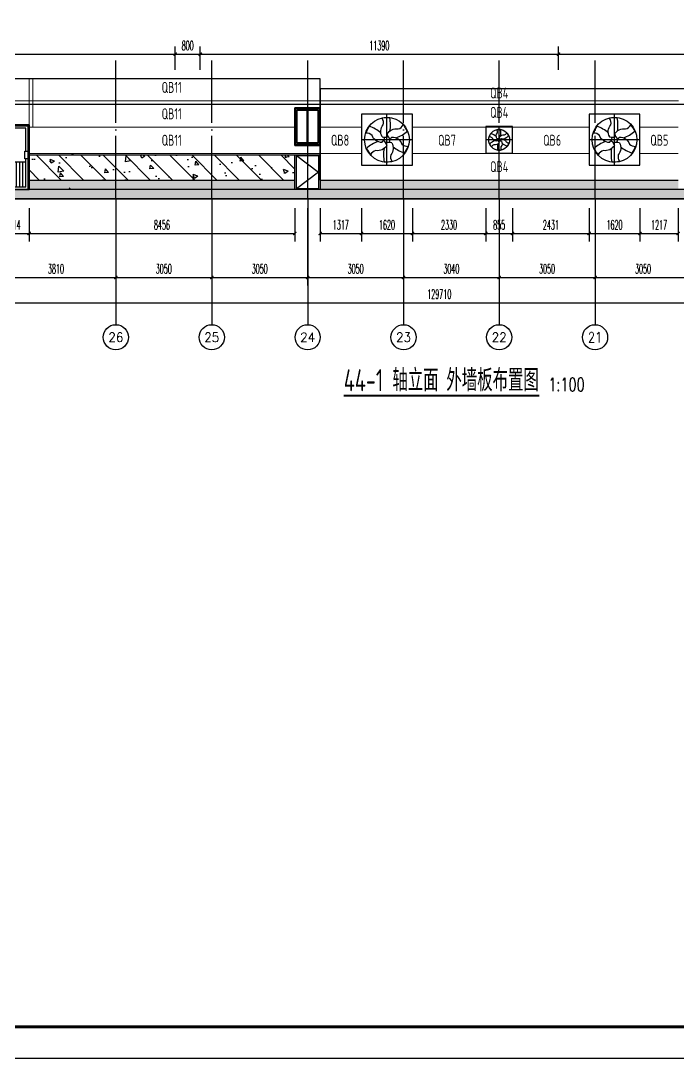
# Model space of a CAD drawing. Extents: x -472275 to 124489, y 67522 to 154054.
# Drawn here: x -411414 to -390505, y 68631 to 101622 of the extents above; entities that cross this region are included whole.
import ezdxf
from ezdxf.enums import TextEntityAlignment as Align

# ---------------------------------------------------------------- set-up
doc = ezdxf.new("R2010")
doc.units = 0
doc.header["$LTSCALE"] = 1000
doc.header["$MEASUREMENT"] = 0
doc.linetypes.add('DOTE', pattern=[2.42, 2, -0.2, 0.02, -0.2])
doc.linetypes.add('STRICHPUNKT', pattern=[25.4, 12.7, -6.35, 0, -6.35])
doc.layers.add('0_WALL PANEL', color=3, linetype='Continuous', lineweight=20)
for name, color, linetype in [('AXIS', 3, 'Continuous'), ('AXIS_TEXT', 7, 'Continuous'), ('DIM_SYMB', 3, 'Continuous'), ('DOTE', 1, 'DOTE'), ('E_WINDOW', 4, 'Continuous'), ('EM50', 253, 'Continuous'), ('MITTELLINIE', 3, 'STRICHPUNKT'), ('PUB_DIM', 3, 'Continuous'), ('PUB_TEXT', 7, 'Continuous'), ('PUB_TITLE', 4, 'Continuous'), ('section-wall', 5, 'Continuous'), ('WALL', 7, 'Continuous'), ('建-立-门窗', 4, 'Continuous'), ('建-轴-标注', 3, 'Continuous')]:
    doc.layers.add(name, color=color, linetype=linetype)
doc.styles.add('_TCH_AXIS', font='COMPLEX', dxfattribs={"bigfont": 'GBCBIG'})
doc.styles.add('_TCH_DIM', font='SIMPLEX', dxfattribs={"bigfont": 'GBCBIG'})
doc.styles.add('_TCH_DIM_T3', font='SIMPLEX.shx', dxfattribs={"width": 0.5, "bigfont": 'GBCBIG.shx'})
doc.styles.add('COMPLEX', font='COMPLEX')
doc.styles.add('TCCAD_Dimension', font='Tssdeng.shx', dxfattribs={"width": 0.7, "bigfont": 'hztxt.shx'})
doc.dimstyles.new('_TCH_ARCH&&100', dxfattribs={"dimtxt": 297.5, "dimasz": 100, "dimexe": 250, "dimexo": 300, "dimgap": 126.25, "dimtad": 1, "dimdec": 0, "dimzin": 0, "dimdsep": 46, "dimtxsty": '_TCH_DIM_T3', "dimblk": 'ARCHTICK', "dimcen": 0.09, "dimclrt": 7, "dimazin": 2, "dimtfac": 1, "dimtdec": 0, "dimtix": 1, "dimtmove": 2, "dimatfit": 3, "dimfxl": 1, "dimtolj": 1, "dimtzin": 0, "dimarcsym": 0})
pattern_1 = [(135, (-129407.66, 202625.94), (353.5534, 353.5534), []), (130, (-129407.7, 202625.9), (-1434.5204, -125.5043), [150, -1650]), (185, (-129407.7, 202626), (277.503, 1504.384), [120, -1320]), (79.5486, (-129527.2, 202615.5), (-1157.019, 1378.879), [127.4804, -1402.284]), (133.8158, (-129407.7, 203026), (-2134.482, -331.038), [225, -2475]), (83.3644, (-129585.5, 202998.4), (-1869.325, 1948.236), [191.22, -2103.426]), (188.8158, (-129407.7, 203026), (-1869.324, 1948.237), [180, -1980]), (159, (-129607.7, 202925.9), (-1193.814, -805.238), [150, -1650]), (214, (-129607.7, 202926), (-486.631, 1450.3), [120, -1320]), (108.5486, (-129707.1, 202858.8), (-1680.445, 645.061), [127.4804, -1402.284]), (142.5, (-129407.66, 202625.94), (-24.3197, 665.7877), [0, -1304, 0, -1340, 0, -1325]), (172.5, (-129407.66, 202625.94), (-526.139, 788.8234), [0, -764, 0, -1274, 0, -505]), (212.5, (-128961.66, 202625.94), (-1067.6449, -45.1097), [0, -500, 0, -1560, 0, -2070]), (222.5, (-128761.7, 202625.9), (-1166.3723, 200.21), [0, -650, 0, -1036, 0, -1470])]

# ---------------------------------------------------------------- blocks, each defined once
blk = doc.blocks.new('*U2')
at = {"layer": 'E_WINDOW'}
for p, q in [((0, 0), (0, 2050)), ((0, 2050), (914, 2050)), ((30, 2021), (30, 0)), ((30, 2021), (884, 2021)), ((884, 0), (884, 2021)), ((914, 2050), (914, 0)), ((102, 1952), (102, 68)), ((812, 1952), (102, 1952)), ((812, 1220), (812, 1952)), ((777, 976), (777, 1220)), ((777, 1220), (878, 1220)), ((878, 1220), (878, 976)), ((102, 879), (812, 879)), ((203, 879), (203, 68)), ((305, 879), (305, 68)), ((406, 879), (406, 68)), ((508, 879), (508, 68)), ((609, 879), (609, 68)), ((711, 879), (711, 68)), ((878, 976), (777, 976)), ((812, 68), (812, 976)), ((914, 0), (0, 0)), ((812, 68), (102, 68))]:
    blk.add_line(p, q, dxfattribs=at)
blk = doc.blocks.new('ELEVOPENINGLIB$SYSLIB$00000313')
for p, q in [((900, 2400), (0, 2400)), ((0, 2400), (0, 2000)), ((51.725, 2349.895), (51.725, 50.105)), ((848.275, 2349.895), (51.725, 2349.895)), ((848.275, 50.105), (848.275, 2349.895)), ((900, 2000), (900, 2400)), ((0, 2000), (0, 0)), ((900, 0), (900, 2000)), ((0, 0), (900, 0)), ((51.725, 50.105), (848.275, 50.105))]:
    blk.add_line(p, q)
at = {"color": 4}
for p, q in [((848.275, 2349.895), (51.725, 1200)), ((51.725, 1200), (848.275, 50.105))]:
    blk.add_line(p, q, dxfattribs=at)
blk = doc.blocks.new('ELEVOPENINGLIB$SYSLIB$00000163')
for p, q in [((0, 1500), (0, 0)), ((1200, 1500), (0, 1500)), ((50, 1450), (50, 50)), ((1150, 1450), (50, 1450)), ((100, 1400), (100, 100)), ((575, 1400), (100, 1400)), ((575, 100), (575, 1400)), ((625, 1400), (625, 100)), ((1100, 1400), (625, 1400)), ((1100, 100), (1100, 1400)), ((1150, 50), (1150, 1450)), ((1200, 0), (1200, 1500)), ((0, 0), (1200, 0)), ((50, 50), (1150, 50)), ((100, 100), (575, 100)), ((625, 100), (1100, 100))]:
    blk.add_line(p, q)
blk = doc.blocks.new('56风机')
at = {"color": 4}
blk.add_lwpolyline([(145037, 325361), (146657, 325361), (146657, 323741), (145037, 323741)], close=True, dxfattribs=at)
at = {"layer": 'EM50', "extrusion": (0, 0, -1)}
blk.add_circle((-145847, 324551), 713, dxfattribs=at)
for centre, radius, start, end in [((-145847, 324551), 702, 22.8151, 42.6914), ((-145552, 325132), 245, 283.8915, 334.7446), ((-146785, 325028), 1049, 349.1582, 12.0925), ((-145847, 324551), 702, 82.8151, 102.6914), ((-146203, 325097), 245, 343.8915, 34.7446), ((-146729, 323977), 1049, 49.1585, 72.0925), ((-145847, 324551), 702, 142.8151, 162.6914), ((-145903, 325602), 1049, 289.1581, 312.0924), ((-145466, 324406), 320, 133.8536, 168.6939), ((-145531, 324809), 320, 193.8536, 228.6944), ((-145912, 324953), 320, 253.8536, 288.6936), ((-146228, 324696), 320, 313.8536, 348.6934), ((-146497, 324516), 245, 43.8915, 94.7446), ((-145197, 324586), 245, 223.8915, 274.7446), ((-145847, 324551), 702, 322.8151, 342.6914), ((-144965, 325125), 1049, 229.1581, 252.0925), ((-145782, 324149), 320, 73.8536, 108.6934), ((-146163, 324293), 320, 13.8536, 48.6929), ((-145791, 323500), 1049, 109.1583, 132.0925), ((-145491, 324005), 245, 163.8915, 214.7446), ((-144909, 324074), 1049, 169.1584, 192.0925), ((-146142, 323970), 245, 103.8915, 154.7446), ((-145847, 324551), 702, 202.8151, 222.6914), ((-145847, 324551), 702, 262.8151, 282.6914)]:
    blk.add_arc(centre, radius, start, end, dxfattribs=at)
at = {"layer": 'EM50'}
for centre, start, end in [((145709, 324813), 330.2202, 39.9265), ((145689, 324301), 90.22, 159.9263), ((145552, 324563), 30.2202, 99.9265), ((146005, 324801), 270.2199, 339.9262), ((145985, 324289), 150.2202, 219.9265), ((146142, 324539), 210.2202, 279.9265)]:
    blk.add_arc(centre, 336, start, end, dxfattribs=at)
at = {"layer": 'MITTELLINIE'}
for p, q in [((145847, 323741), (145847, 325361)), ((145037, 324551), (146657, 324551))]:
    blk.add_line(p, q, dxfattribs=at)
blk = doc.blocks.new('26寸风机')
at = {"color": 4}
blk.add_lwpolyline([(150554, 326941), (151409, 326941), (151409, 326086), (150554, 326086)], close=True, dxfattribs=at)
at = {"layer": 'EM50', "extrusion": (0, 0, -1)}
blk.add_circle((-150982, 326513), 333, dxfattribs=at)
for centre, radius, start, end in [((-150982, 326513), 328, 22.8151, 42.6914), ((-151008, 327004), 489, 289.1581, 312.0924), ((-150844, 326784), 114, 283.8915, 334.7446), ((-151419, 326736), 489, 349.1582, 12.0925), ((-150982, 326513), 328, 82.8151, 102.6914), ((-151147, 326768), 114, 343.8915, 34.7446), ((-151393, 326246), 489, 49.1585, 72.0925), ((-151285, 326497), 114, 43.8915, 94.7446), ((-150982, 326513), 328, 142.8151, 162.6914), ((-150678, 326530), 114, 223.8915, 274.7446), ((-150982, 326513), 328, 322.8151, 342.6914), ((-150570, 326781), 489, 229.1581, 252.0925), ((-150804, 326446), 149, 133.8536, 168.6939), ((-150951, 326326), 149, 73.8536, 108.6934), ((-150816, 326259), 114, 163.8915, 214.7446), ((-150834, 326634), 149, 193.8536, 228.6944), ((-151012, 326701), 149, 253.8536, 288.6936), ((-151129, 326393), 149, 13.8536, 48.6929), ((-151159, 326581), 149, 313.8536, 348.6934), ((-150544, 326291), 489, 169.1584, 192.0925), ((-150955, 326023), 489, 109.1583, 132.0925), ((-151119, 326243), 114, 103.8915, 154.7446), ((-150982, 326513), 328, 202.8151, 222.6914), ((-150982, 326513), 328, 262.8151, 282.6914)]:
    blk.add_arc(centre, radius, start, end, dxfattribs=at)
at = {"layer": 'EM50'}
for centre, start, end in [((150844, 326519), 30.2202, 99.9265), ((150917, 326636), 330.2202, 39.9265), ((150908, 326397), 90.22, 159.9263), ((151046, 326391), 150.2202, 219.9265), ((151119, 326508), 210.2202, 279.9265), ((151055, 326630), 270.2199, 339.9262)]:
    blk.add_arc(centre, 157, start, end, dxfattribs=at)
at = {"layer": 'MITTELLINIE'}
for p, q in [((150982, 326086), (150982, 326941)), ((150554, 326513), (151409, 326513))]:
    blk.add_line(p, q, dxfattribs=at)
blk = doc.blocks.new('_ArchTick')
at = {"color": 0, "linetype": 'ByBlock', "const_width": 0.4}
blk.add_lwpolyline([(-0.5, -0.5), (0.5, 0.5)], dxfattribs=at)
blk = doc.blocks.new('*D19')
at = {"layer": 'Defpoints', "color": 0, "transparency": 16777216}
for p in [(-411151, 95957), (-402695, 95957), (-402695, 94857)]:
    blk.add_point(p, dxfattribs=at)
at = {"layer": 'PUB_DIM', "color": 0, "lineweight": -2, "transparency": 16777216}
for p, q in [((-411151, 95657), (-411151, 94607)), ((-402695, 95657), (-402695, 94607)), ((-411151, 94857), (-402695, 94857))]:
    blk.add_line(p, q, dxfattribs=at)
at = {"layer": 'PUB_DIM', "color": 0, "lineweight": -2, "transparency": 16777216, "xscale": 100, "yscale": 100, "zscale": 100, "rotation": 180}
blk.add_blockref('_ArchTick', (-411151, 94857), dxfattribs=at)
at = {"layer": 'PUB_DIM', "color": 0, "lineweight": -2, "transparency": 16777216, "xscale": 100, "yscale": 100, "zscale": 100}
blk.add_blockref('_ArchTick', (-402695, 94857), dxfattribs=at)
at = {"layer": 'PUB_DIM', "color": 7, "transparency": 16777216, "insert": (-406923, 95132), "char_height": 297.5, "attachment_point": 5, "style": '_TCH_DIM_T3'}
blk.add_mtext('\\A1;8456', dxfattribs=at)
blk = doc.blocks.new('*D20')
at = {"layer": 'Defpoints', "color": 0, "transparency": 16777216}
for p in [(-412065, 95957), (-411151, 95957), (-411151, 94857)]:
    blk.add_point(p, dxfattribs=at)
at = {"layer": 'PUB_DIM', "color": 0, "lineweight": -2, "transparency": 16777216}
for p, q in [((-412065, 95657), (-412065, 94607)), ((-411151, 95657), (-411151, 94607)), ((-412065, 94857), (-411151, 94857))]:
    blk.add_line(p, q, dxfattribs=at)
at = {"layer": 'PUB_DIM', "color": 0, "lineweight": -2, "transparency": 16777216, "xscale": 100, "yscale": 100, "zscale": 100, "rotation": 180}
blk.add_blockref('_ArchTick', (-412065, 94857), dxfattribs=at)
at = {"layer": 'PUB_DIM', "color": 0, "lineweight": -2, "transparency": 16777216, "xscale": 100, "yscale": 100, "zscale": 100}
blk.add_blockref('_ArchTick', (-411151, 94857), dxfattribs=at)
at = {"layer": 'PUB_DIM', "color": 7, "transparency": 16777216, "insert": (-411608, 95132), "char_height": 297.5, "attachment_point": 5, "style": '_TCH_DIM_T3'}
blk.add_mtext('\\A1;914', dxfattribs=at)
blk = doc.blocks.new('*D39')
at = {"layer": 'Defpoints', "color": 0, "transparency": 16777216}
for p in [(-391722, 95957), (-390505, 95957), (-390505, 94857)]:
    blk.add_point(p, dxfattribs=at)
at = {"layer": 'PUB_DIM', "color": 0, "lineweight": -2, "transparency": 16777216}
for p, q in [((-391722, 95657), (-391722, 94607)), ((-390505, 95657), (-390505, 94607)), ((-391722, 94857), (-390505, 94857))]:
    blk.add_line(p, q, dxfattribs=at)
at = {"layer": 'PUB_DIM', "color": 0, "lineweight": -2, "transparency": 16777216, "xscale": 100, "yscale": 100, "zscale": 100, "rotation": 180}
blk.add_blockref('_ArchTick', (-391722, 94857), dxfattribs=at)
at = {"layer": 'PUB_DIM', "color": 0, "lineweight": -2, "transparency": 16777216, "xscale": 100, "yscale": 100, "zscale": 100}
blk.add_blockref('_ArchTick', (-390505, 94857), dxfattribs=at)
at = {"layer": 'PUB_DIM', "color": 7, "transparency": 16777216, "insert": (-391113, 95132), "char_height": 297.5, "attachment_point": 5, "style": '_TCH_DIM_T3'}
blk.add_mtext('\\A1;1217', dxfattribs=at)
blk = doc.blocks.new('*D40')
at = {"layer": 'Defpoints', "color": 0, "transparency": 16777216}
for p in [(-393342, 95957), (-391722, 95957), (-391722, 94857)]:
    blk.add_point(p, dxfattribs=at)
at = {"layer": 'PUB_DIM', "color": 0, "lineweight": -2, "transparency": 16777216}
for p, q in [((-393342, 95657), (-393342, 94607)), ((-391722, 95657), (-391722, 94607)), ((-393342, 94857), (-391722, 94857))]:
    blk.add_line(p, q, dxfattribs=at)
at = {"layer": 'PUB_DIM', "color": 0, "lineweight": -2, "transparency": 16777216, "xscale": 100, "yscale": 100, "zscale": 100, "rotation": 180}
blk.add_blockref('_ArchTick', (-393342, 94857), dxfattribs=at)
at = {"layer": 'PUB_DIM', "color": 0, "lineweight": -2, "transparency": 16777216, "xscale": 100, "yscale": 100, "zscale": 100}
blk.add_blockref('_ArchTick', (-391722, 94857), dxfattribs=at)
at = {"layer": 'PUB_DIM', "color": 7, "transparency": 16777216, "insert": (-392532, 95132), "char_height": 297.5, "attachment_point": 5, "style": '_TCH_DIM_T3'}
blk.add_mtext('\\A1;1620', dxfattribs=at)
blk = doc.blocks.new('*D41')
at = {"layer": 'Defpoints', "color": 0, "transparency": 16777216}
for p in [(-395773, 95957), (-393342, 95957), (-393342, 94857)]:
    blk.add_point(p, dxfattribs=at)
at = {"layer": 'PUB_DIM', "color": 0, "lineweight": -2, "transparency": 16777216}
for p, q in [((-395773, 95657), (-395773, 94607)), ((-393342, 95657), (-393342, 94607)), ((-395773, 94857), (-393342, 94857))]:
    blk.add_line(p, q, dxfattribs=at)
at = {"layer": 'PUB_DIM', "color": 0, "lineweight": -2, "transparency": 16777216, "xscale": 100, "yscale": 100, "zscale": 100, "rotation": 180}
blk.add_blockref('_ArchTick', (-395773, 94857), dxfattribs=at)
at = {"layer": 'PUB_DIM', "color": 0, "lineweight": -2, "transparency": 16777216, "xscale": 100, "yscale": 100, "zscale": 100}
blk.add_blockref('_ArchTick', (-393342, 94857), dxfattribs=at)
at = {"layer": 'PUB_DIM', "color": 7, "transparency": 16777216, "insert": (-394557, 95132), "char_height": 297.5, "attachment_point": 5, "style": '_TCH_DIM_T3'}
blk.add_mtext('\\A1;2431', dxfattribs=at)
blk = doc.blocks.new('*D42')
at = {"layer": 'Defpoints', "color": 0, "transparency": 16777216}
for p in [(-396628, 95957), (-395773, 95957), (-395773, 94857)]:
    blk.add_point(p, dxfattribs=at)
at = {"layer": 'PUB_DIM', "color": 0, "lineweight": -2, "transparency": 16777216}
for p, q in [((-396628, 95657), (-396628, 94607)), ((-395773, 95657), (-395773, 94607)), ((-396628, 94857), (-395773, 94857))]:
    blk.add_line(p, q, dxfattribs=at)
at = {"layer": 'PUB_DIM', "color": 0, "lineweight": -2, "transparency": 16777216, "xscale": 100, "yscale": 100, "zscale": 100, "rotation": 180}
blk.add_blockref('_ArchTick', (-396628, 94857), dxfattribs=at)
at = {"layer": 'PUB_DIM', "color": 0, "lineweight": -2, "transparency": 16777216, "xscale": 100, "yscale": 100, "zscale": 100}
blk.add_blockref('_ArchTick', (-395773, 94857), dxfattribs=at)
at = {"layer": 'PUB_DIM', "color": 7, "transparency": 16777216, "insert": (-396200, 95132), "char_height": 297.5, "attachment_point": 5, "style": '_TCH_DIM_T3'}
blk.add_mtext('\\A1;855', dxfattribs=at)
blk = doc.blocks.new('*D43')
at = {"layer": 'Defpoints', "color": 0, "transparency": 16777216}
for p in [(-398957, 95957), (-396628, 95957), (-396628, 94857)]:
    blk.add_point(p, dxfattribs=at)
at = {"layer": 'PUB_DIM', "color": 0, "lineweight": -2, "transparency": 16777216}
for p, q in [((-398957, 95657), (-398957, 94607)), ((-396628, 95657), (-396628, 94607)), ((-398957, 94857), (-396628, 94857))]:
    blk.add_line(p, q, dxfattribs=at)
at = {"layer": 'PUB_DIM', "color": 0, "lineweight": -2, "transparency": 16777216, "xscale": 100, "yscale": 100, "zscale": 100, "rotation": 180}
blk.add_blockref('_ArchTick', (-398957, 94857), dxfattribs=at)
at = {"layer": 'PUB_DIM', "color": 0, "lineweight": -2, "transparency": 16777216, "xscale": 100, "yscale": 100, "zscale": 100}
blk.add_blockref('_ArchTick', (-396628, 94857), dxfattribs=at)
at = {"layer": 'PUB_DIM', "color": 7, "transparency": 16777216, "insert": (-397793, 95132), "char_height": 297.5, "attachment_point": 5, "style": '_TCH_DIM_T3'}
blk.add_mtext('\\A1;2330', dxfattribs=at)
blk = doc.blocks.new('*D44')
at = {"layer": 'Defpoints', "color": 0, "transparency": 16777216}
for p in [(-400577, 95957), (-398957, 95957), (-398957, 94857)]:
    blk.add_point(p, dxfattribs=at)
at = {"layer": 'PUB_DIM', "color": 0, "lineweight": -2, "transparency": 16777216}
for p, q in [((-400577, 95657), (-400577, 94607)), ((-398957, 95657), (-398957, 94607)), ((-400577, 94857), (-398957, 94857))]:
    blk.add_line(p, q, dxfattribs=at)
at = {"layer": 'PUB_DIM', "color": 0, "lineweight": -2, "transparency": 16777216, "xscale": 100, "yscale": 100, "zscale": 100, "rotation": 180}
blk.add_blockref('_ArchTick', (-400577, 94857), dxfattribs=at)
at = {"layer": 'PUB_DIM', "color": 0, "lineweight": -2, "transparency": 16777216, "xscale": 100, "yscale": 100, "zscale": 100}
blk.add_blockref('_ArchTick', (-398957, 94857), dxfattribs=at)
at = {"layer": 'PUB_DIM', "color": 7, "transparency": 16777216, "insert": (-399767, 95132), "char_height": 297.5, "attachment_point": 5, "style": '_TCH_DIM_T3'}
blk.add_mtext('\\A1;1620', dxfattribs=at)
blk = doc.blocks.new('*D45')
at = {"layer": 'Defpoints', "color": 0, "transparency": 16777216}
for p in [(-401895, 95957), (-400577, 95957), (-400577, 94857)]:
    blk.add_point(p, dxfattribs=at)
at = {"layer": 'PUB_DIM', "color": 0, "lineweight": -2, "transparency": 16777216}
for p, q in [((-401895, 95657), (-401895, 94607)), ((-400577, 95657), (-400577, 94607)), ((-401895, 94857), (-400577, 94857))]:
    blk.add_line(p, q, dxfattribs=at)
at = {"layer": 'PUB_DIM', "color": 0, "lineweight": -2, "transparency": 16777216, "xscale": 100, "yscale": 100, "zscale": 100, "rotation": 180}
blk.add_blockref('_ArchTick', (-401895, 94857), dxfattribs=at)
at = {"layer": 'PUB_DIM', "color": 0, "lineweight": -2, "transparency": 16777216, "xscale": 100, "yscale": 100, "zscale": 100}
blk.add_blockref('_ArchTick', (-400577, 94857), dxfattribs=at)
at = {"layer": 'PUB_DIM', "color": 7, "transparency": 16777216, "insert": (-401236, 95132), "char_height": 297.5, "attachment_point": 5, "style": '_TCH_DIM_T3'}
blk.add_mtext('\\A1;1317', dxfattribs=at)
blk = doc.blocks.new('*D83')
at = {"layer": 'Defpoints', "color": 0, "transparency": 16777216}
for p in [(-406505, 100557), (-417895, 99757), (-406505, 99757)]:
    blk.add_point(p, dxfattribs=at)
at = {"layer": 'PUB_DIM', "color": 0, "lineweight": -2, "transparency": 16777216}
for p, q in [((-417895, 100057), (-417895, 100807)), ((-406505, 100057), (-406505, 100807)), ((-417895, 100557), (-406505, 100557))]:
    blk.add_line(p, q, dxfattribs=at)
at = {"layer": 'PUB_DIM', "color": 0, "lineweight": -2, "transparency": 16777216, "xscale": 100, "yscale": 100, "zscale": 100, "rotation": 180}
blk.add_blockref('_ArchTick', (-417895, 100557), dxfattribs=at)
at = {"layer": 'PUB_DIM', "color": 0, "lineweight": -2, "transparency": 16777216, "xscale": 100, "yscale": 100, "zscale": 100}
blk.add_blockref('_ArchTick', (-406505, 100557), dxfattribs=at)
at = {"layer": 'PUB_DIM', "color": 7, "transparency": 16777216, "insert": (-412200, 100832), "char_height": 297.5, "attachment_point": 5, "style": '_TCH_DIM_T3'}
blk.add_mtext('\\A1;11390', dxfattribs=at)
blk = doc.blocks.new('*D84')
at = {"layer": 'Defpoints', "color": 0, "transparency": 16777216}
for p in [(-405705, 100557), (-406505, 99757), (-405705, 99757)]:
    blk.add_point(p, dxfattribs=at)
at = {"layer": 'PUB_DIM', "color": 0, "lineweight": -2, "transparency": 16777216}
for p, q in [((-406505, 100057), (-406505, 100807)), ((-405705, 100057), (-405705, 100807)), ((-406505, 100557), (-405705, 100557))]:
    blk.add_line(p, q, dxfattribs=at)
at = {"layer": 'PUB_DIM', "color": 0, "lineweight": -2, "transparency": 16777216, "xscale": 100, "yscale": 100, "zscale": 100, "rotation": 180}
blk.add_blockref('_ArchTick', (-406505, 100557), dxfattribs=at)
at = {"layer": 'PUB_DIM', "color": 0, "lineweight": -2, "transparency": 16777216, "xscale": 100, "yscale": 100, "zscale": 100}
blk.add_blockref('_ArchTick', (-405705, 100557), dxfattribs=at)
at = {"layer": 'PUB_DIM', "color": 7, "transparency": 16777216, "insert": (-406105, 100832), "char_height": 297.5, "attachment_point": 5, "style": '_TCH_DIM_T3'}
blk.add_mtext('\\A1;800', dxfattribs=at)
blk = doc.blocks.new('*D85')
at = {"layer": 'Defpoints', "color": 0, "transparency": 16777216}
for p in [(-394315, 100557), (-405705, 99757), (-394315, 99757)]:
    blk.add_point(p, dxfattribs=at)
at = {"layer": 'PUB_DIM', "color": 0, "lineweight": -2, "transparency": 16777216}
for p, q in [((-405705, 100057), (-405705, 100807)), ((-394315, 100057), (-394315, 100807)), ((-405705, 100557), (-394315, 100557))]:
    blk.add_line(p, q, dxfattribs=at)
at = {"layer": 'PUB_DIM', "color": 0, "lineweight": -2, "transparency": 16777216, "xscale": 100, "yscale": 100, "zscale": 100, "rotation": 180}
blk.add_blockref('_ArchTick', (-405705, 100557), dxfattribs=at)
at = {"layer": 'PUB_DIM', "color": 0, "lineweight": -2, "transparency": 16777216, "xscale": 100, "yscale": 100, "zscale": 100}
blk.add_blockref('_ArchTick', (-394315, 100557), dxfattribs=at)
at = {"layer": 'PUB_DIM', "color": 7, "transparency": 16777216, "insert": (-400010, 100832), "char_height": 297.5, "attachment_point": 5, "style": '_TCH_DIM_T3'}
blk.add_mtext('\\A1;11390', dxfattribs=at)
blk = doc.blocks.new('*D86')
at = {"layer": 'Defpoints', "color": 0, "transparency": 16777216}
for p in [(-385059, 100557), (-394315, 99757), (-385059, 99757)]:
    blk.add_point(p, dxfattribs=at)
at = {"layer": 'PUB_DIM', "color": 0, "lineweight": -2, "transparency": 16777216}
for p, q in [((-394315, 100057), (-394315, 100807)), ((-385059, 100057), (-385059, 100807)), ((-394315, 100557), (-385059, 100557))]:
    blk.add_line(p, q, dxfattribs=at)
at = {"layer": 'PUB_DIM', "color": 0, "lineweight": -2, "transparency": 16777216, "xscale": 100, "yscale": 100, "zscale": 100, "rotation": 180}
blk.add_blockref('_ArchTick', (-394315, 100557), dxfattribs=at)
at = {"layer": 'PUB_DIM', "color": 0, "lineweight": -2, "transparency": 16777216, "xscale": 100, "yscale": 100, "zscale": 100}
blk.add_blockref('_ArchTick', (-385059, 100557), dxfattribs=at)
at = {"layer": 'PUB_DIM', "color": 7, "transparency": 16777216, "insert": (-389687, 100832), "char_height": 297.5, "attachment_point": 5, "style": '_TCH_DIM_T3'}
blk.add_mtext('\\A1;9256', dxfattribs=at)
blk = doc.blocks.new('*D128')
at = {"layer": 'AXIS', "color": 0, "lineweight": -2, "transparency": 16777216}
for p, q in [((-393150, 95657), (-393150, 93207)), ((-390100, 95657), (-390100, 93207)), ((-393150, 93457), (-390100, 93457))]:
    blk.add_line(p, q, dxfattribs=at)
at = {"layer": 'Defpoints', "color": 0, "transparency": 16777216}
for p in [(-393150, 95957), (-390100, 95957), (-390100, 93457)]:
    blk.add_point(p, dxfattribs=at)
at = {"layer": 'AXIS', "color": 0, "lineweight": -2, "transparency": 16777216, "xscale": 100, "yscale": 100, "zscale": 100, "rotation": 180}
blk.add_blockref('_ArchTick', (-393150, 93457), dxfattribs=at)
at = {"layer": 'AXIS', "color": 0, "lineweight": -2, "transparency": 16777216, "xscale": 100, "yscale": 100, "zscale": 100}
blk.add_blockref('_ArchTick', (-390100, 93457), dxfattribs=at)
at = {"layer": 'AXIS', "color": 7, "transparency": 16777216, "insert": (-391625, 93732), "char_height": 297.5, "attachment_point": 5, "style": '_TCH_DIM_T3'}
blk.add_mtext('\\A1;3050', dxfattribs=at)
blk = doc.blocks.new('*D129')
at = {"layer": 'AXIS', "color": 0, "lineweight": -2, "transparency": 16777216}
for p, q in [((-396200, 95657), (-396200, 93207)), ((-393150, 95657), (-393150, 93207)), ((-396200, 93457), (-393150, 93457))]:
    blk.add_line(p, q, dxfattribs=at)
at = {"layer": 'Defpoints', "color": 0, "transparency": 16777216}
for p in [(-396200, 95957), (-393150, 95957), (-393150, 93457)]:
    blk.add_point(p, dxfattribs=at)
at = {"layer": 'AXIS', "color": 0, "lineweight": -2, "transparency": 16777216, "xscale": 100, "yscale": 100, "zscale": 100, "rotation": 180}
blk.add_blockref('_ArchTick', (-396200, 93457), dxfattribs=at)
at = {"layer": 'AXIS', "color": 0, "lineweight": -2, "transparency": 16777216, "xscale": 100, "yscale": 100, "zscale": 100}
blk.add_blockref('_ArchTick', (-393150, 93457), dxfattribs=at)
at = {"layer": 'AXIS', "color": 7, "transparency": 16777216, "insert": (-394675, 93732), "char_height": 297.5, "attachment_point": 5, "style": '_TCH_DIM_T3'}
blk.add_mtext('\\A1;3050', dxfattribs=at)
blk = doc.blocks.new('*D130')
at = {"layer": 'AXIS', "color": 0, "lineweight": -2, "transparency": 16777216}
for p, q in [((-399240, 95657), (-399240, 93207)), ((-396200, 95657), (-396200, 93207)), ((-399240, 93457), (-396200, 93457))]:
    blk.add_line(p, q, dxfattribs=at)
at = {"layer": 'Defpoints', "color": 0, "transparency": 16777216}
for p in [(-399240, 95957), (-396200, 95957), (-396200, 93457)]:
    blk.add_point(p, dxfattribs=at)
at = {"layer": 'AXIS', "color": 0, "lineweight": -2, "transparency": 16777216, "xscale": 100, "yscale": 100, "zscale": 100, "rotation": 180}
blk.add_blockref('_ArchTick', (-399240, 93457), dxfattribs=at)
at = {"layer": 'AXIS', "color": 0, "lineweight": -2, "transparency": 16777216, "xscale": 100, "yscale": 100, "zscale": 100}
blk.add_blockref('_ArchTick', (-396200, 93457), dxfattribs=at)
at = {"layer": 'AXIS', "color": 7, "transparency": 16777216, "insert": (-397720, 93732), "char_height": 297.5, "attachment_point": 5, "style": '_TCH_DIM_T3'}
blk.add_mtext('\\A1;3040', dxfattribs=at)
blk = doc.blocks.new('*D131')
at = {"layer": 'AXIS', "color": 0, "lineweight": -2, "transparency": 16777216}
for p, q in [((-402290, 95657), (-402290, 93207)), ((-399240, 95657), (-399240, 93207)), ((-402290, 93457), (-399240, 93457))]:
    blk.add_line(p, q, dxfattribs=at)
at = {"layer": 'Defpoints', "color": 0, "transparency": 16777216}
for p in [(-402290, 95957), (-399240, 95957), (-399240, 93457)]:
    blk.add_point(p, dxfattribs=at)
at = {"layer": 'AXIS', "color": 0, "lineweight": -2, "transparency": 16777216, "xscale": 100, "yscale": 100, "zscale": 100, "rotation": 180}
blk.add_blockref('_ArchTick', (-402290, 93457), dxfattribs=at)
at = {"layer": 'AXIS', "color": 0, "lineweight": -2, "transparency": 16777216, "xscale": 100, "yscale": 100, "zscale": 100}
blk.add_blockref('_ArchTick', (-399240, 93457), dxfattribs=at)
at = {"layer": 'AXIS', "color": 7, "transparency": 16777216, "insert": (-400765, 93732), "char_height": 297.5, "attachment_point": 5, "style": '_TCH_DIM_T3'}
blk.add_mtext('\\A1;3050', dxfattribs=at)
blk = doc.blocks.new('*D132')
at = {"layer": 'AXIS', "color": 0, "lineweight": -2, "transparency": 16777216}
for p, q in [((-405340, 95657), (-405340, 93207)), ((-402290, 95657), (-402290, 93207)), ((-405340, 93457), (-402290, 93457))]:
    blk.add_line(p, q, dxfattribs=at)
at = {"layer": 'Defpoints', "color": 0, "transparency": 16777216}
for p in [(-405340, 95957), (-402290, 95957), (-402290, 93457)]:
    blk.add_point(p, dxfattribs=at)
at = {"layer": 'AXIS', "color": 0, "lineweight": -2, "transparency": 16777216, "xscale": 100, "yscale": 100, "zscale": 100, "rotation": 180}
blk.add_blockref('_ArchTick', (-405340, 93457), dxfattribs=at)
at = {"layer": 'AXIS', "color": 0, "lineweight": -2, "transparency": 16777216, "xscale": 100, "yscale": 100, "zscale": 100}
blk.add_blockref('_ArchTick', (-402290, 93457), dxfattribs=at)
at = {"layer": 'AXIS', "color": 7, "transparency": 16777216, "insert": (-403815, 93732), "char_height": 297.5, "attachment_point": 5, "style": '_TCH_DIM_T3'}
blk.add_mtext('\\A1;3050', dxfattribs=at)
blk = doc.blocks.new('*D133')
at = {"layer": 'AXIS', "color": 0, "lineweight": -2, "transparency": 16777216}
for p, q in [((-408390, 95657), (-408390, 93207)), ((-405340, 95657), (-405340, 93207)), ((-408390, 93457), (-405340, 93457))]:
    blk.add_line(p, q, dxfattribs=at)
at = {"layer": 'Defpoints', "color": 0, "transparency": 16777216}
for p in [(-408390, 95957), (-405340, 95957), (-405340, 93457)]:
    blk.add_point(p, dxfattribs=at)
at = {"layer": 'AXIS', "color": 0, "lineweight": -2, "transparency": 16777216, "xscale": 100, "yscale": 100, "zscale": 100, "rotation": 180}
blk.add_blockref('_ArchTick', (-408390, 93457), dxfattribs=at)
at = {"layer": 'AXIS', "color": 0, "lineweight": -2, "transparency": 16777216, "xscale": 100, "yscale": 100, "zscale": 100}
blk.add_blockref('_ArchTick', (-405340, 93457), dxfattribs=at)
at = {"layer": 'AXIS', "color": 7, "transparency": 16777216, "insert": (-406865, 93732), "char_height": 297.5, "attachment_point": 5, "style": '_TCH_DIM_T3'}
blk.add_mtext('\\A1;3050', dxfattribs=at)
blk = doc.blocks.new('*D134')
at = {"layer": 'AXIS', "color": 0, "lineweight": -2, "transparency": 16777216}
for p, q in [((-412200, 95657), (-412200, 93207)), ((-408390, 95657), (-408390, 93207)), ((-412200, 93457), (-408390, 93457))]:
    blk.add_line(p, q, dxfattribs=at)
at = {"layer": 'Defpoints', "color": 0, "transparency": 16777216}
for p in [(-412200, 95957), (-408390, 95957), (-408390, 93457)]:
    blk.add_point(p, dxfattribs=at)
at = {"layer": 'AXIS', "color": 0, "lineweight": -2, "transparency": 16777216, "xscale": 100, "yscale": 100, "zscale": 100, "rotation": 180}
blk.add_blockref('_ArchTick', (-412200, 93457), dxfattribs=at)
at = {"layer": 'AXIS', "color": 0, "lineweight": -2, "transparency": 16777216, "xscale": 100, "yscale": 100, "zscale": 100}
blk.add_blockref('_ArchTick', (-408390, 93457), dxfattribs=at)
at = {"layer": 'AXIS', "color": 7, "transparency": 16777216, "insert": (-410295, 93732), "char_height": 297.5, "attachment_point": 5, "style": '_TCH_DIM_T3'}
blk.add_mtext('\\A1;3810', dxfattribs=at)
blk = doc.blocks.new('*D152')
at = {"layer": 'AXIS', "color": 0, "lineweight": -2, "transparency": 16777216}
for p, q in [((-462960, 95657), (-462960, 92407)), ((-333250, 95657), (-333250, 92407)), ((-462960, 92657), (-333250, 92657))]:
    blk.add_line(p, q, dxfattribs=at)
at = {"layer": 'Defpoints', "color": 0, "transparency": 16777216}
for p in [(-462960, 95957), (-333250, 95957), (-333250, 92657)]:
    blk.add_point(p, dxfattribs=at)
at = {"layer": 'AXIS', "color": 0, "lineweight": -2, "transparency": 16777216, "xscale": 100, "yscale": 100, "zscale": 100, "rotation": 180}
blk.add_blockref('_ArchTick', (-462960, 92657), dxfattribs=at)
at = {"layer": 'AXIS', "color": 0, "lineweight": -2, "transparency": 16777216, "xscale": 100, "yscale": 100, "zscale": 100}
blk.add_blockref('_ArchTick', (-333250, 92657), dxfattribs=at)
at = {"layer": 'AXIS', "color": 7, "transparency": 16777216, "insert": (-398105, 92932), "char_height": 297.5, "attachment_point": 5, "style": '_TCH_DIM_T3'}
blk.add_mtext('\\A1;129710', dxfattribs=at)
blk = doc.blocks.new('_AXISO')
blk.add_circle((0, 0), 0.5)
at = {"layer": 'AXIS_TEXT', "style": 'COMPLEX', "width": 1.041667}
blk.add_attdef('A', text='', height=0.56, dxfattribs=at).set_placement((-0.25, -0.28), (0.25, -0.28), align=Align.FIT)

msp = doc.modelspace()

# ---------------------------------------------------------------- hatches: boundary and pattern name
at = {"layer": 'WALL'}
h = msp.add_hatch(dxfattribs=at)
h.set_pattern_fill('钢筋混凝土', color=9, scale=200)
h.set_pattern_definition(pattern_1)
h.paths.add_polyline_path([(-411151.2, 96557.3), (-411151.2, 97357.3), (-410714.2, 97357.3), (-410714.2, 96557.3)])
h.paths.add_polyline_path([(-402694.7, 97357.3), (-402694.7, 96557.3), (-410714.2, 96557.3), (-410714.2, 97357.3)])
h.paths.add_polyline_path([(-417895, 96557.3), (-417895, 97357.3), (-412065.2, 97357.3), (-412065.2, 96557.3)])
h.paths.add_polyline_path([(-418695, 97357.3), (-418695, 96557.3), (-418695, 96557.3), (-418695, 97357.3)])
h = msp.add_hatch(dxfattribs=at)
h.set_pattern_fill('钢筋混凝土', color=9, scale=200)
h.set_pattern_definition([(135, (7289.3, 202625.94), (353.5534, 353.5534), []), (130, (7289.3, 202625.9), (-1434.5204, -125.5043), [150, -1650]), (185, (7289.3, 202626), (277.5027, 1504.3843), [120, -1320]), (79.5486, (7169.8, 202615.5), (-1157.0188, 1378.879), [127.4804, -1402.2842]), (133.8158, (7289.3, 203026), (-2134.482, -331.038), [225, -2475]), (83.3644, (7111.4, 202998.4), (-1869.325, 1948.236), [191.221, -2103.426]), (188.8158, (7289.3, 203026), (-1869.324, 1948.237), [180, -1980]), (159, (7089.3, 202925.9), (-1193.814, -805.2378), [150, -1650]), (214, (7089.3, 202926), (-486.6307, 1450.3), [120, -1320]), (108.5486, (6989.8, 202858.8), (-1680.4453, 645.061), [127.4804, -1402.2842]), (142.5, (7289.3, 202625.94), (-24.3197, 665.7877), [0, -1304, 0, -1340, 0, -1325]), (172.5, (7289.3, 202625.94), (-526.1391, 788.8234), [0, -764, 0, -1274, 0, -505]), (212.5, (7735.3, 202625.94), (-1067.6449, -45.10974), [0, -500, 0, -1560, 0, -2070]), (222.5, (7935.3, 202625.9), (-1166.3723, 200.21), [0, -650, 0, -1036, 0, -1470])])
h.paths.add_polyline_path([(-463035, 95957.3), (-463035, 96557.3), (-455265, 96557.3), (-455265, 96257.3), (-454465, 96257.3), (-454465, 96557.3), (-443075, 96557.3), (-443075, 96257.3), (-442275, 96257.3), (-442275, 96557.3), (-433818.7, 96557.3), (-433818.7, 96257.3), (-432904.7, 96257.3), (-432904.7, 96557.3), (-430885, 96557.3), (-430885, 96257.3), (-430085, 96257.3), (-430085, 96557.3), (-418695, 96557.3), (-418695, 96257.3), (-417895, 96257.3), (-417895, 96557.3), (-412065.2, 96557.3), (-412065.2, 96257.3), (-411151.2, 96257.3), (-411151.2, 96557.3), (-402694.7, 96557.3), (-402694.7, 96257.3), (-401894.7, 96257.3), (-401894.7, 96557.3), (-390504.7, 96557.3), (-390504.7, 96257.3), (-389704.7, 96257.3), (-389704.7, 96557.3), (-378314.7, 96557.3), (-378314.7, 96257.3), (-377514.7, 96257.3), (-377514.7, 96557.3), (-366124.7, 96557.3), (-366124.7, 96257.3), (-365324.7, 96257.3), (-365324.7, 96557.3), (-353934.7, 96557.3), (-353934.7, 96257.3), (-353134.7, 96257.3), (-353134.7, 96557.3), (-341744.7, 96557.3), (-341744.7, 96257.3), (-340944.7, 96257.3), (-340944.7, 96557.3), (-333174.7, 96557.3), (-333174.7, 95957.1)])
h = msp.add_hatch(dxfattribs=at)
h.set_pattern_fill('钢筋混凝土', color=9, scale=200)
h.set_pattern_definition(pattern_1)
h.paths.add_polyline_path([(-409875.2, 96257.3), (-409875.2, 96557.3), (-409815.2, 96557.3), (-409815.2, 96257.3)])

# ---------------------------------------------------------------- linework, layer by layer
at = {"color": 7}
for p, q in [((-401894.7, 99777.3), (-418695, 99777.3, 0)), ((-401894.7, 99457.3), (-401894.7, 96557.3))]:
    msp.add_line(p, q, dxfattribs=at)
at = {"color": 4}
for points in [[(-401894.7, 98857.3), (-402694.7, 98857.3), (-402694.7, 97657.3), (-401894.7, 97657.3)], [(-402694.7, 97357.3), (-401894.7, 97357.3), (-401894.7, 96257.3), (-402694.7, 96257.3)]]:
    msp.add_lwpolyline(points, close=True, dxfattribs=at)
at = {"color": 4, "elevation": 0}
msp.add_lwpolyline([(-411151.2, 98307.3), (-412065.2, 98307.3), (-412065.2, 96257.3), (-411151.2, 96257.3)], close=True, dxfattribs=at)
at = {"layer": '0_WALL PANEL', "linetype": 'ByBlock'}
for p, q in [((-411151.2, 98307.3, 0), (-411151.2, 99777.3, 0)), ((-411031.2, 98237.3, 0), (-411031.2, 99777.3, 0)), ((-454465, 99077.3, 0), (-390494.7, 99077.3, 0)), ((-402694.7, 98237.3, 0), (-411151.2, 98237.3, 0)), ((-400577.4, 98237.3, 0), (-401894.7, 98237.3, 0)), ((-393342, 98237.3, 0), (-398957.4, 98237.3, 0)), ((-390504.7, 98237.3, 0), (-391722, 98237.3, 0)), ((-400577.4, 97397.3, 0), (-411151.2, 97397.3, 0)), ((-393342, 97397.3, 0), (-398957.4, 97397.3, 0)), ((-390504.7, 97397.3, 0), (-391722, 97397.3, 0))]:
    msp.add_line(p, q, dxfattribs=at)
at = {"layer": 'AXIS'}
for p, q in [((-408389.7, 95957.3), (-408389.7, 91957.3)), ((-405339.7, 95957.3), (-405339.7, 91957.3)), ((-402289.7, 95957.3), (-402289.7, 91957.3)), ((-399239.7, 95957.3), (-399239.7, 91957.3)), ((-396199.7, 95957.3), (-396199.7, 91957.3)), ((-393149.7, 95957.3), (-393149.7, 91957.3))]:
    msp.add_line(p, q, dxfattribs=at)
at = {"layer": 'DIM_SYMB', "const_width": 70}
msp.add_lwpolyline([(-401141.4, 89701), (-394918.7, 89701)], dxfattribs=at)
at = {"layer": 'DOTE'}
for p, q in [((-408389.7, 95957.3, 0), (-408389.7, 100356.8, 0)), ((-405339.7, 95957.3, 0), (-405339.7, 100356.8, 0)), ((-402289.7, 95957.3, 0), (-402289.7, 100356.8, 0)), ((-399239.7, 95957.3, 0), (-399239.7, 100356.8, 0)), ((-396199.7, 95957.3, 0), (-396199.7, 100356.8, 0)), ((-393149.7, 95957.3, 0), (-393149.7, 100356.8, 0))]:
    msp.add_line(p, q, dxfattribs=at)
at = {"layer": 'PUB_TITLE'}
msp.add_lwpolyline([(-472274.7, 68631.2), (-325174.7, 68631.2), (-325174.7, 128031.2), (-472274.7, 128031.2)], close=True, dxfattribs=at)
at = {"layer": 'PUB_TITLE', "const_width": 100}
msp.add_lwpolyline([(-469774.7, 69631.2), (-326174.7, 69631.2), (-326174.7, 127031.2), (-469774.7, 127031.2)], close=True, dxfattribs=at)
at = {"layer": 'WALL', "color": 1}
for p, q in [((-329779.6, 98957.3), (-467410, 98957.3)), ((-329779.6, 96257.3), (-467410, 96257.3))]:
    msp.add_line(p, q, dxfattribs=at)
at = {"layer": 'WALL', "color": 7, "const_width": 50}
msp.add_lwpolyline([(-329779.6, 95957.3), (-359680.2, 95957.3), (-467410, 95957.3)], dxfattribs=at)
at = {"layer": '建-轴-标注', "color": 0}
for p, q in [((-401894.7, 96557.3), (-401894.7, 99777.3)), ((-333174.7, 99457.3, 0), (-401894.7, 99457.3)), ((-411151.2, 97357.3, 0), (-402449.7, 97357.3, 0)), ((-409740.2, 97357.3, 0), (-409800.2, 97357.3, 0)), ((-411151.2, 96557.3, 0), (-402694.7, 96557.3)), ((-401894.7, 96557.3), (-390504.7, 96557.3))]:
    msp.add_line(p, q, dxfattribs=at)

# ---------------------------------------------------------------- block references
at = {"color": 4, "xscale": -1}
for name, p in [('56风机', (-253920.4, -226713.9)), ('56风机', (-246685, -226713.9, 0)), ('26寸风机', (-245218.7, -228678.7))]:
    msp.add_blockref(name, p, dxfattribs=at)
at = {"layer": 'AXIS'}
ref = msp.add_blockref('_AXISO', (-408389.7, 91557.3), dxfattribs=dict(at, xscale=800, yscale=800, zscale=800))
ref.add_attrib('A', '26', dxfattribs={"layer": 'AXIS_TEXT', "height": 294.28, "style": '_TCH_AXIS'}).set_placement((-408628, 91410.2), (-408151.5, 91410.2), align=Align.FIT)
ref = msp.add_blockref('_AXISO', (-405339.7, 91557.3), dxfattribs=dict(at, xscale=800, yscale=800, zscale=800))
ref.add_attrib('A', '25', dxfattribs={"layer": 'AXIS_TEXT', "height": 294.28, "style": '_TCH_AXIS'}).set_placement((-405578, 91410.2), (-405101.5, 91410.2), align=Align.FIT)
ref = msp.add_blockref('_AXISO', (-402289.7, 91557.3), dxfattribs=dict(at, xscale=800, yscale=800, zscale=800))
ref.add_attrib('A', '24', dxfattribs={"layer": 'AXIS_TEXT', "height": 282.17, "style": '_TCH_AXIS'}).set_placement((-402531.6, 91416.2), (-402047.9, 91416.2), align=Align.FIT)
ref = msp.add_blockref('_AXISO', (-399239.7, 91557.3), dxfattribs=dict(at, xscale=800, yscale=800, zscale=800))
ref.add_attrib('A', '23', dxfattribs={"layer": 'AXIS_TEXT', "height": 294.28, "style": '_TCH_AXIS'}).set_placement((-399478, 91410.2), (-399001.5, 91410.2), align=Align.FIT)
ref = msp.add_blockref('_AXISO', (-396199.7, 91557.3), dxfattribs=dict(at, xscale=800, yscale=800, zscale=800))
ref.add_attrib('A', '22', dxfattribs={"layer": 'AXIS_TEXT', "height": 294.28, "style": '_TCH_AXIS'}).set_placement((-396438, 91410.2), (-395961.5, 91410.2), align=Align.FIT)
ref = msp.add_blockref('_AXISO', (-393149.7, 91557.3), dxfattribs=dict(at, xscale=800, yscale=800, zscale=800))
ref.add_attrib('A', '21', dxfattribs={"layer": 'AXIS_TEXT', "height": 328.45, "style": '_TCH_AXIS'}).set_placement((-393376.5, 91393.1), (-392923, 91393.1), align=Align.FIT)
at = {"layer": 'section-wall'}
msp.add_blockref('*U2', (-412065.2, 96257.3, 0), dxfattribs=at)
at = {"layer": '建-立-门窗', "color": 4, "xscale": -0.6666666666666666, "yscale": 0.8}
msp.add_blockref('ELEVOPENINGLIB$SYSLIB$00000163', (-401894.7, 97657.3), dxfattribs=at)
at = {"layer": '建-立-门窗', "color": 7, "xscale": -0.8888888888888888, "yscale": 0.4583333333333333}
msp.add_blockref('ELEVOPENINGLIB$SYSLIB$00000313', (-401894.7, 96257.3), dxfattribs=at)

# ---------------------------------------------------------------- texts
at = {"layer": 'PUB_TEXT'}
for s, height, style, width, p in [('QB11', 350, 'TCCAD_Dimension', 0.7, (-406934, 99327.3, 0)), ('QB4', 350, 'TCCAD_Dimension', 0.7, (-396488.9, 99149.3, 0)), ('QB11', 350, 'TCCAD_Dimension', 0.7, (-406934, 98487.3, 0)), ('QB4', 350, 'TCCAD_Dimension', 0.7, (-396488.9, 98531.3, 0)), ('QB11', 350, 'TCCAD_Dimension', 0.7, (-406934, 97647.3, 0)), ('QB8', 350, 'TCCAD_Dimension', 0.7, (-401549.9, 97647.3, 0)), ('QB7', 350, 'TCCAD_Dimension', 0.7, (-398143.4, 97647.3, 0)), ('QB6', 350, 'TCCAD_Dimension', 0.7, (-394801.4, 97647.3, 0)), ('QB5', 350, 'TCCAD_Dimension', 0.7, (-391393.1, 97647.3, 0)), ('QB4', 350, 'TCCAD_Dimension', 0.7, (-396488.9, 96807.3, 0)), ('44-1', 700, 'TCCAD_Dimension', 0.7, (-401141.4, 89841)), ('轴立面', 700, 'TCCAD_Dimension', 0.7, (-399596, 89841)), ('外墙板布置图', 700, 'TCCAD_Dimension', 0.7, (-397879.1, 89841)), ('1:100', 425, '_TCH_DIM', 0.705882, (-394638.7, 89841))]:
    msp.add_text(s, height=height, dxfattribs=dict(at, style=style, width=width)).set_placement(p)

# ---------------------------------------------------------------- dimensions: what is measured, and where the dimension line sits
at = {"layer": 'AXIS'}
for p1, p2, distance, picture, middle in [((-462960, 95957.3), (-333249.7, 95957.3), -3300, '*D152', (-398104.9, 92932.3)), ((-412200, 95957.3), (-408389.7, 95957.3), -2500, '*D134', (-410294.9, 93732.3)), ((-408389.7, 95957.3), (-405339.7, 95957.3), -2500, '*D133', (-406864.7, 93732.3)), ((-405339.7, 95957.3), (-402289.7, 95957.3), -2500, '*D132', (-403814.7, 93732.3)), ((-402289.7, 95957.3), (-399239.7, 95957.3), -2500, '*D131', (-400764.7, 93732.3)), ((-399239.7, 95957.3), (-396199.7, 95957.3), -2500, '*D130', (-397719.7, 93732.3)), ((-396199.7, 95957.3), (-393149.7, 95957.3), -2500, '*D129', (-394674.7, 93732.3)), ((-393149.7, 95957.3), (-390099.7, 95957.3), -2500, '*D128', (-391624.7, 93732.3))]:
    dim = msp.add_aligned_dim(p1=p1, p2=p2, distance=distance, dimstyle='_TCH_ARCH&&100', dxfattribs=at)
    dim.commit()
    dim.dimension.update_dxf_attribs({"geometry": picture, "text_midpoint": middle})
at = {"layer": 'PUB_DIM'}
for p1, p2, distance, picture, middle in [((-417895, 99757.3), (-406505, 99757.3), 800, '*D83', (-412200, 100832.3)), ((-406505, 99757.3), (-405705, 99757.3), 800, '*D84', (-406105, 100832.3)), ((-405705, 99757.3), (-394315, 99757.3), 800, '*D85', (-400010, 100832.3)), ((-394314.976, 99757.3035), (-385058.5378, 99757.3035), 800, '*D86', (-389686.7569, 100832.3035)), ((-412065.2, 95957.3), (-411151.2, 95957.3), -1100, '*D20', (-411608.2, 95132.3)), ((-411151.1854, 95957.3035), (-402694.7473, 95957.3035), -1100, '*D19', (-406922.9664, 95132.3035)), ((-401894.7, 95957.3), (-400577.4, 95957.3), -1100, '*D45', (-401236.1, 95132.3)), ((-400577.4, 95957.3), (-398957.4, 95957.3), -1100, '*D44', (-399767.4, 95132.3)), ((-398957.4, 95957.3), (-396627.7, 95957.3), -1100, '*D43', (-397792.5, 95132.3)), ((-396627.7, 95957.3), (-395772.7, 95957.3), -1100, '*D42', (-396200.2, 95132.3)), ((-395772.7, 95957.3), (-393342, 95957.3), -1100, '*D41', (-394557.4, 95132.3)), ((-393342, 95957.3), (-391722, 95957.3), -1100, '*D40', (-392532, 95132.3)), ((-391722, 95957.3), (-390504.7, 95957.3), -1100, '*D39', (-391113.4, 95132.3))]:
    dim = msp.add_aligned_dim(p1=p1, p2=p2, distance=distance, dimstyle='_TCH_ARCH&&100', dxfattribs=at)
    dim.commit()
    dim.dimension.update_dxf_attribs({"geometry": picture, "text_midpoint": middle})

doc.saveas('drawing.dxf')
